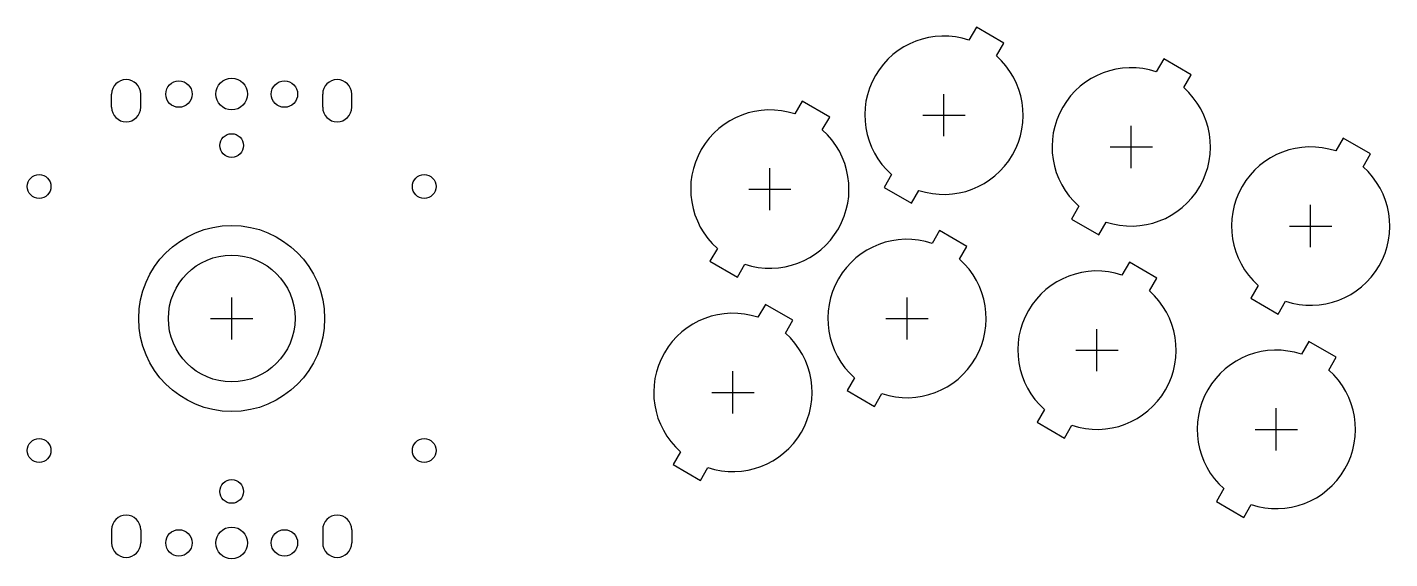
# Model space of a CAD drawing. Header units: millimetres. Extents: x -39 to 220, y -46 to 55.
import ezdxf

# ---------------------------------------------------------------- set-up
doc = ezdxf.new("R2010")
doc.units = ezdxf.units.MM
for name, color, linetype in [('BUTTONS', 1, 'Continuous'), ('GL_PLATE_HOLES', 2, 'Continuous'), ('JOYSTICK_BORE_24', 5, 'Continuous'), ('JOYSTICK_BORE_35.25', 3, 'Continuous'), ('REFERENCE', 8, 'Continuous')]:
    doc.layers.add(name, color=color, linetype=linetype)

msp = doc.modelspace()

# ---------------------------------------------------------------- linework, layer by layer
at = {"layer": 'BUTTONS'}
for points in [[(139.75, 52.73, 0.816497), (125.05, 27.27), (123.65, 24.84), (128.85, 21.84), (130.25, 24.27, 0.816497), (144.95, 49.73), (146.35, 52.16), (141.15, 55.16)], [(175.25, 46.73, 0.816497), (160.55, 21.27), (159.15, 18.84), (164.35, 15.84), (165.75, 18.27, 0.816497), (180.45, 43.73), (181.85, 46.16), (176.65, 49.16)], [(106.75, 38.73, 0.816497), (92.05, 13.27), (90.65, 10.84), (95.85, 7.84), (97.25, 10.27, 0.816497), (111.95, 35.73), (113.35, 38.16), (108.15, 41.16)], [(209.25, 31.73, 0.816497), (194.55, 6.27), (193.15, 3.84), (198.35, 0.84), (199.75, 3.27, 0.816497), (214.45, 28.73), (215.85, 31.16), (210.65, 34.16)], [(132.75, 14.23, 0.816497), (118.05, -11.23), (116.65, -13.66), (121.85, -16.66), (123.25, -14.23, 0.816497), (137.95, 11.23), (139.35, 13.66), (134.15, 16.66)], [(168.75, 8.23, 0.816497), (154.05, -17.23), (152.65, -19.66), (157.85, -22.66), (159.25, -20.23, 0.816497), (173.95, 5.23), (175.35, 7.66), (170.15, 10.66)], [(99.75, 0.23, 0.816497), (85.05, -25.23), (83.65, -27.66), (88.85, -30.66), (90.25, -28.23, 0.816497), (104.95, -2.77), (106.35, -0.34), (101.15, 2.66)], [(202.75, -6.77, 0.816497), (188.05, -32.23), (186.65, -34.66), (191.85, -37.66), (193.25, -35.23, 0.816497), (207.95, -9.77), (209.35, -7.34), (204.15, -4.34)]]:
    msp.add_lwpolyline(points, format="xyb", close=True, dxfattribs=at)
at = {"layer": 'GL_PLATE_HOLES'}
for p, q in [((-22.75, 40), (-22.75, 42.5)), ((-17.25, 40), (-17.25, 42.5)), ((17.25, 40), (17.25, 42.5)), ((22.75, 40), (22.75, 42.5)), ((-22.75, -40), (-22.75, -42.5)), ((-17.25, -40), (-17.25, -42.5)), ((17.25, -40), (17.25, -42.5)), ((22.75, -40), (22.75, -42.5))]:
    msp.add_line(p, q, dxfattribs=at)
for centre, radius in [((-10, 42.5), 2.5), ((0, 42.5), 3), ((10, 42.5), 2.5), ((0, 32.75), 2.25), ((-36.5, 25), 2.25), ((36.5, 25), 2.25), ((-36.5, -25), 2.25), ((36.5, -25), 2.25), ((0, -32.75), 2.25), ((-10, -42.5), 2.5), ((0, -42.5), 3), ((10, -42.5), 2.5)]:
    msp.add_circle(centre, radius, dxfattribs=at)
for centre, start, end in [((-20, 42.5), 0, 180), ((20, 42.5), 0, 180), ((-20, 40), 180, 360), ((20, 40), 180, 360), ((-20, -40), 0, 180), ((20, -40), 0, 180), ((-20, -42.5), -180, 0), ((20, -42.5), -180, 0)]:
    msp.add_arc(centre, 2.75, start, end, dxfattribs=at)
at = {"layer": 'JOYSTICK_BORE_24'}
msp.add_circle((0, 0), 12, dxfattribs=at)
at = {"layer": 'JOYSTICK_BORE_35.25'}
msp.add_circle((0, 0), 17.62, dxfattribs=at)
at = {"layer": 'REFERENCE'}
for p, q in [((135, 34.5), (135, 42.5)), ((131, 38.5), (139, 38.5)), ((170.5, 28.5), (170.5, 36.5)), ((166.5, 32.5), (174.5, 32.5)), ((102, 20.5), (102, 28.5)), ((98, 24.5), (106, 24.5)), ((204.5, 13.5), (204.5, 21.5)), ((200.5, 17.5), (208.5, 17.5)), ((0, -4), (0, 4)), ((128, -4), (128, 4)), ((-4, 0), (4, 0)), ((124, 0), (132, 0)), ((164, -10), (164, -2)), ((160, -6), (168, -6)), ((95, -18), (95, -10)), ((91, -14), (99, -14)), ((198, -25), (198, -17)), ((194, -21), (202, -21))]:
    msp.add_line(p, q, dxfattribs=at)

doc.saveas('drawing.dxf')
